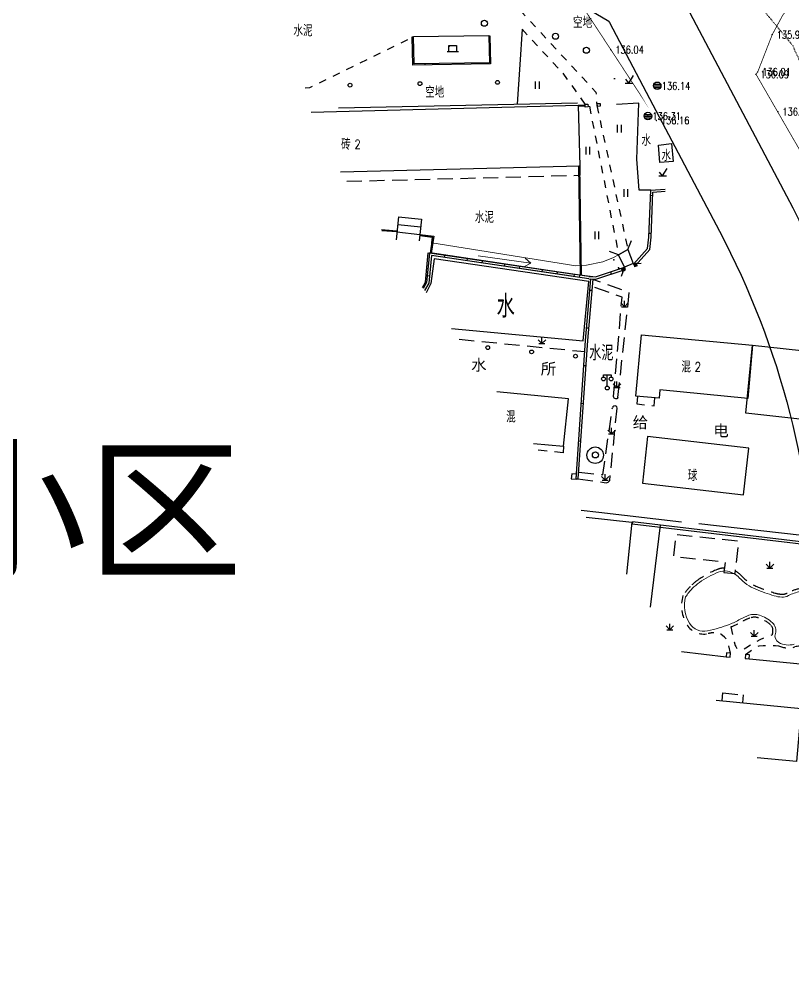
# Model space of a CAD drawing. Extents: x 529262 to 576451, y 2694391 to 2717535.
# Drawn here: x 564620.4 to 564722.4, y 2710079.5 to 2710207.3 of the extents above; entities that cross this region are included whole.
import ezdxf
from ezdxf.enums import TextEntityAlignment as Align
from ezdxf.xclip import XClip

# ---------------------------------------------------------------- set-up
doc = ezdxf.new("R2010")
doc.units = 0
doc.header["$XCLIPFRAME"] = 0
for name, pattern in [('DASH', [0.35, 0.25, -0.1]), ('X5', [3, 2, -1]), ('X6', [2, 1, -1])]:
    doc.linetypes.add(name, pattern=pattern)
for name, color, linetype in [('COMPONENT', 8, 'Continuous'), ('DLDW', 8, 'Continuous'), ('DLSS', 4, 'Continuous'), ('DMTZ', 8, 'Continuous'), ('GCD', 8, 'Continuous'), ('JMD', 8, 'Continuous'), ('PP-COM', 7, 'Continuous'), ('RD-中线', 40, 'Continuous'), ('RD-红线', 7, 'Continuous'), ('ZBTZ', 8, 'Continuous'), ('ZJ', 7, 'Continuous'), ('地块名称', 1, 'Continuous'), ('新建水沟', 7, 'Continuous')]:
    doc.layers.add(name, color=color, linetype=linetype)
doc.layers.add('SXSS', color=5, linetype='Continuous', lineweight=0)
doc.styles.add('HZ', font='rs.shx', dxfattribs={"width": 0.8, "bigfont": 'hztxt.shx'})
doc.styles.add('STYLE1', font='simhei.ttf')
doc.styles.add('等线体', font='simhei.ttf')
doc.linetypes.add('10422', pattern='A,0.75,[150,AAA.SHX,S=0.5,R=0,X=0,Y=0.5],1.5,[177,AAA.SHX,S=1,R=0,X=0,Y=0.4],0.75', length=3)
doc.linetypes.add('1161', pattern='A,0,[149,AAA.SHX,S=0.15,R=0,X=0,Y=0],-1.6', length=1.6)
doc.linetypes.add('444', pattern='A,4.5,[145,AAA.SHX,S=1,R=0,X=0,Y=1],4.5,-0.5,[146,AAA.SHX,S=1,R=0,X=0,Y=0],-0.5', length=10)
doc.linetypes.add('445', pattern='A,8,-0.5,[147,AAA.SHX,S=1,R=0,X=0,Y=0],-1.5', length=10)

# ---------------------------------------------------------------- blocks, each defined once
blk = doc.blocks.new('A$C19FD0107')
at = {"layer": 'RD-中线', "color": 8, "linetype": 'Continuous', "flags": 128}
blk.add_lwpolyline([(-6304.35, 15846.46), (-6276.37, 15793.41, -0.118286), (-6262.53, 15739.16), (-6247.44, 14688.77)], format="xyb", dxfattribs=at)
at = {"layer": 'RD-红线', "color": 8, "linetype": 'Continuous'}
blk.add_lwpolyline([(-6299.83, 15816.45), (-6322.37, 15829.78, 0.282906)], format="xyb", dxfattribs=at)
at = {"layer": 'RD-红线', "color": 8, "linetype": 'Continuous', "flags": 128}
blk.add_lwpolyline([(-6299.83, 15816.45), (-6299.75, 15816.3), (-6294.46, 15806.27), (-6285.22, 15788.75, -0.118286), (-6272.53, 15739.01), (-6272.08, 15707.72)], format="xyb", dxfattribs=at)
blk = doc.blocks.new('GC200')
at = {"linetype": 'Continuous', "const_width": 0.2, "flags": 128}
blk.add_lwpolyline([(-0.1, 0, 1), (0.1, 0, 1)], format="xyb", close=True, dxfattribs=at)
blk = doc.blocks.new('gc097')
at = {"color": 8}
for p, q in [((-1, 2.9), (-1, 3.5)), ((-1, 3.5), (1, 3.5)), ((0, 0.5), (0, 3.5)), ((1, 3.5), (1, 2.9))]:
    blk.add_line(p, q, dxfattribs=at)
for centre in [(-1, 2.4), (1, 2.4), (0, 0)]:
    blk.add_circle(centre, 0.5, dxfattribs=at)
blk = doc.blocks.new('gc086')
at = {"color": 8}
for p, q in [((0, 0), (7, 0)), ((7, 0), (6.18, 0.57)), ((7, 0), (6.18, -0.57))]:
    blk.add_line(p, q, dxfattribs=at)
blk = doc.blocks.new('gc122')
at = {"color": 8}
blk.add_circle((0, 0), 0.8, dxfattribs=at)
blk = doc.blocks.new('gc002')
at = {"color": 8, "const_width": 1}
blk.add_lwpolyline([(-0.5, 0), (0.5, 0)], dxfattribs=at)
blk = doc.blocks.new('gc123')
at = {"color": 8}
for p, q in [((-1, 0), (1, 0)), ((0, 0), (-0.8, 1)), ((0, 0), (1.2, 2))]:
    blk.add_line(p, q, dxfattribs=at)
blk = doc.blocks.new('gc121')
at = {"color": 8}
for p, q in [((-0.5, -1), (-0.5, 1)), ((0.5, -1), (0.5, 1))]:
    blk.add_line(p, q, dxfattribs=at)
blk = doc.blocks.new('gc124')
at = {"color": 8}
for p, q in [((-1, 1), (0, 0)), ((-0.8, 0), (0.8, 0)), ((0, 0), (0, 1.6)), ((0, 0), (1, 1))]:
    blk.add_line(p, q, dxfattribs=at)
blk = doc.blocks.new('gc170')
at = {"color": 8, "linetype": 'Continuous'}
blk.add_circle((0, 0), 0.5, dxfattribs=at)
blk = doc.blocks.new('gc022')
for p, q in [((-1.5, 0), (1.5, 0)), ((-1, 0), (-1, 1.6)), ((-1, 1.6), (1, 1.6)), ((-1, 1.6), (-0.8, 1.4)), ((1, 1.6), (0.8, 1.4)), ((1, 1.6), (1, 0))]:
    blk.add_line(p, q)
blk = doc.blocks.new('gcbj0103')
for p, q in [((-1, 0), (1, 0)), ((-0.9, 0.43), (0.9, 0.43)), ((-0.88, -0.47), (0.88, -0.47))]:
    blk.add_line(p, q)
blk.add_circle((0, 0), 1)

msp = doc.modelspace()

# ---------------------------------------------------------------- linework, layer by layer
at = {"layer": 'DLDW', "color": 252, "linetype": 'Continuous', "elevation": 135.101, "flags": 128}
msp.add_lwpolyline([(564704.706, 2710190.721), (564706.458, 2710190.925), (564706.663, 2710188.561), (564704.889, 2710188.415)], close=True, dxfattribs=at)
at = {"layer": 'DLDW', "color": 252, "linetype": 'Continuous', "elevation": -0.055, "flags": 128}
for points in [[(564694.8, 2710164.866), (564695.527, 2710172.701), (564675.094, 2710175.687), (564674.694, 2710172.416), (564674.052, 2710171.206)], [(564677.409, 2710166.486), (564694.8, 2710164.863)]]:
    msp.add_lwpolyline(points, dxfattribs=at)
at = {"layer": 'DLDW', "color": 252, "linetype": '1161', "flags": 128}
msp.add_lwpolyline([(564715.963, 2710144.525), (564716.633, 2710150.666), (564703.266, 2710152.195), (564702.596, 2710146.054)], close=True, dxfattribs=at)
at = {"layer": 'DLSS', "linetype": 'Continuous'}
for p, q in [((564700.675, 2710176.924), (564701.155, 2710178.111)), ((564699.458, 2710176.232), (564698.257, 2710176.674)), ((564700.675, 2710176.924), (564699.458, 2710176.232)), ((564700.224, 2710174.573), (564699.781, 2710173.372)), ((564701.369, 2710175.05, 136.006), (564700.224, 2710174.573)), ((564701.369, 2710175.05, 136.006), (564702.418, 2710175.132))]:
    msp.add_line(p, q, dxfattribs=at)
at = {"layer": 'DLSS', "linetype": 'X5'}
for p, q in [((564700.224, 2710174.573), (564699.458, 2710176.232)), ((564700.675, 2710176.924), (564701.369, 2710175.05, 136.006))]:
    msp.add_line(p, q, dxfattribs=at)
at = {"layer": 'DLSS', "linetype": 'Continuous', "flags": 128}
msp.add_lwpolyline([(564652.043, 2710223.282, 0.1, 0.1, 0), (564659.065, 2710223.356, 0.1, 0.1, 0), (564672.21, 2710223.402, 0.1, 0.1, 0), (564676.116, 2710222.734, 0.1, 0.1, 0), (564679.866, 2710221.587, 0, 0, 0), (564683.648, 2710219.809, 0.1, 0.1, 0), (564688.182, 2710216.708, 0.1, 0.1, 0), (564691.246, 2710213.269, 0.1, 0.1, 0), (564693.535, 2710210.778, 0.1, 0.1, 0), (564698.427, 2710203.328, 0.1, 0.1, 0), (564702.932, 2710196.435, 0, 0, 0), (564704.394, 2710193.973, 0, 0, 0), (564705.604, 2710184.907, 0, 0, 0)], format="xyseb", dxfattribs=at)
at = {"layer": 'DLSS', "linetype": 'Continuous', "const_width": 0.1, "flags": 128}
msp.add_lwpolyline([(564725.526, 2710186.312), (564717.591, 2710200.069), (564717.824, 2710200.396), (564719.736, 2710205.31), (564721.173, 2710207.96), (564724.909, 2710212.258), (564728.993, 2710215.267), (564733.683, 2710217.009), (564738.251, 2710218.069), (564742.772, 2710218.282), (564748.855, 2710218.12), (564753.151, 2710217.781)], dxfattribs=at)
at = {"layer": 'DLSS', "linetype": 'X6', "flags": 128}
for points in [[(564686.458, 2710208.52), (564696.453, 2710197.722), (564696.587, 2710195.927)], [(564714.214, 2710123.579), (564713.9, 2710125.02), (564713.706, 2710125.398), (564713.44, 2710125.704), (564712.96, 2710126.103), (564712.633, 2710126.195), (564712.03, 2710126.276)]]:
    msp.add_lwpolyline(points, dxfattribs=at)
at = {"layer": 'DLSS', "linetype": 'X6'}
for points in [[(564686.712, 2710206.028), (564692.094, 2710200.197), (564695.04, 2710196.108)], [(564696.587, 2710195.927), (564700.675, 2710176.924)]]:
    msp.add_lwpolyline(points, dxfattribs=at)
at = {"layer": 'DLSS', "linetype": 'X6', "flags": 128}
for points, elevation in [([(564658.106, 2710198.291), (564658.707, 2710198.325), (564672.371, 2710205.002)], 135.381), ([(564695.6, 2710195.841), (564699.458, 2710176.232)], -0.055), ([(564714.271, 2710127.059), (564714.614, 2710125.471), (564714.709, 2710125.107), (564714.844, 2710124.607), (564714.917, 2710124.456), (564715, 2710124.319), (564715.187, 2710124.132), (564715.384, 2710124.027), (564715.658, 2710124.021), (564715.816, 2710124.054), (564716.021, 2710124.179), (564716.252, 2710124.319), (564717.436, 2710125.039), (564718.151, 2710125.404), (564718.84, 2710125.7), (564719.38, 2710125.889), (564719.724, 2710126.024)], 136.018), ([(564716.219, 2710123.397), (564716.806, 2710123.845), (564717.119, 2710124.103), (564717.496, 2710124.342), (564718.012, 2710124.563), (564718.536, 2710124.627), (564719.006, 2710124.627), (564719.654, 2710124.624), (564720.16, 2710124.603), (564720.548, 2710124.548)], 135.724)]:
    msp.add_lwpolyline(points, dxfattribs=dict(at, elevation=elevation))
at = {"layer": 'DLSS', "linetype": 'Continuous'}
for points in [[(564707.768, 2710140.9), (564696.864, 2710142.16), (564694.517, 2710142.442)], [(564740.458, 2710137.228), (564710.057, 2710140.671)]]:
    msp.add_lwpolyline(points, dxfattribs=at)
at = {"layer": 'DLSS', "linetype": 'X6', "elevation": 136.018}
for points in [[(564707.955, 2710131.196, -0.0438547), (564708.911, 2710132.387, -0.0475863), (564709.907, 2710133.246, -0.0584766), (564712.47, 2710134.646, -0.0940909), (564713.417, 2710134.833, -0.0940909)], [(564714.881, 2710134.44, -0.0798919), (564715.667, 2710133.818, 0.1102183), (564717.713, 2710132.39, 0.0240793), (564720.109, 2710131.539, 0.0612763), (564721.019, 2710131.381, 0.1332237), (564721.693, 2710131.53, -0.0718315), (564723.333, 2710132.105, -0.1156013), (564726.95, 2710131.975, -0.1303829), (564729.771, 2710130.34, -0.3273054), (564730.5, 2710125.629, -0.3657873), (564726.388, 2710123.937, -0.0317661), (564725.737, 2710124.193, 0.0339264), (564725.217, 2710124.395, 0.1486453), (564722.719, 2710124.413, -0.1637103), (564720.548, 2710124.548)], [(564712.03, 2710126.276, 0.0789712), (564711.26, 2710126.171, -0.3110361), (564708.498, 2710127.331, -0.21881), (564707.955, 2710131.196, -0.0438547)], [(564719.724, 2710126.024, -0.0520602), (564719.782, 2710126.306, 0.2925846), (564719.506, 2710127.342, 0.109412), (564717.919, 2710128.256, 0.1620824), (564716.793, 2710128.238, 0.043597), (564715.703, 2710127.745, -0.032897), (564714.271, 2710127.059, -0.0225517)]]:
    msp.add_lwpolyline(points, format="xyb", dxfattribs=at)
at = {"layer": 'DLSS', "linetype": 'Continuous'}
for p in [(564698.815, 2710175.56, -0.055), (564699.46, 2710174.499, -0.055), (564699.563, 2710174.367)]:
    msp.add_point(p, dxfattribs=at)
at = {"layer": 'DMTZ', "linetype": '10422', "flags": 128}
for points, elevation in [([(564662.486, 2710195.645), (564694.034, 2710196.273)], 135.325), ([(564670.192, 2710179.247), (564668.219, 2710179.403)], 132.927), ([(564673.569, 2710171.884), (564673.979, 2710172.623), (564674.339, 2710176.477), (564674.507, 2710176.45)], -0.055)]:
    msp.add_lwpolyline(points, dxfattribs=dict(at, elevation=elevation))
msp.add_lwpolyline([(564674.794, 2710177.81), (564674.794, 2710177.81), (564674.904, 2710178.555), (564673.207, 2710178.771)], dxfattribs=at)
at = {"layer": 'JMD', "linetype": 'Continuous'}
for p, q in [((564682.33, 2710205.158), (564682.48, 2710205.161)), ((564682.377, 2710203.065), (564682.527, 2710203.068)), ((564673.885, 2710201.458), (564673.887, 2710201.309)), ((564678.884, 2710201.537), (564678.886, 2710201.387)), ((564698.989, 2710199.458), (564698.839, 2710199.449)), ((564694.674, 2710196.029), (564694.683, 2710195.879)), ((564694.357, 2710187.938), (564694.207, 2710187.936)), ((564694.426, 2710183.392), (564694.276, 2710183.39)), ((564703.965, 2710184.024, 136.006), (564703.665, 2710184.035, 136.006)), ((564670.407, 2710181.236, 135.354), (564670.08, 2710178.202, 132.927)), ((564670.407, 2710181.236, 135.354), (564673.44, 2710180.909, -0.055)), ((564673.44, 2710180.909, -0.055), (564673.134, 2710178.069, 133.863)), ((564670.3, 2710180.242, -0.055), (564673.333, 2710179.914, -0.055)), ((564670.192, 2710179.247, -0.055), (564673.226, 2710178.92, -0.055)), ((564674.876, 2710178.71), (564674.857, 2710178.562)), ((564694.501, 2710178.392), (564694.351, 2710178.39)), ((564703.776, 2710179.028, 136.006), (564703.477, 2710179.039, 136.006)), ((564676.486, 2710176.158, 135.87), (564676.443, 2710175.861, 135.87)), ((564679.453, 2710175.721, 135.87), (564679.409, 2710175.424, 135.87)), ((564681.433, 2710175.429, 135.87), (564681.389, 2710175.132, 135.87)), ((564684.4, 2710174.991, 135.87), (564684.356, 2710174.694, 135.87)), ((564686.379, 2710174.699, 135.87), (564686.336, 2710174.402, 135.87)), ((564700.224, 2710174.573), (564700.319, 2710174.289)), ((564701.658, 2710174.776), (564701.435, 2710174.977)), ((564674.192, 2710173.468, 135.87), (564674.49, 2710173.437, 135.87)), ((564689.346, 2710174.261, 135.87), (564689.302, 2710173.964, 135.87)), ((564691.326, 2710173.969, 135.87), (564691.282, 2710173.672, 135.87)), ((564693.6, 2710173.634), (564693.556, 2710173.337)), ((564694.292, 2710173.531, 135.87), (564694.249, 2710173.235, 135.87)), ((564698.366, 2710173.951), (564698.462, 2710173.666)), ((564695.757, 2710173.033), (564696.056, 2710173.007)), ((564695.631, 2710171.569, -0.055), (564695.93, 2710171.543, -0.055)), ((564695.202, 2710166.588, -0.055), (564695.5, 2710166.562, -0.055)), ((564694.828, 2710161.602, -0.055), (564695.127, 2710161.581, -0.055)), ((564694.482, 2710156.614, -0.055), (564694.781, 2710156.593, -0.055)), ((564694.136, 2710151.626, -0.055), (564694.435, 2710151.605, -0.055)), ((564693.79, 2710146.638), (564694.09, 2710146.617)), ((564701.27, 2710140.949), (564701.235, 2710140.651))]:
    msp.add_line(p, q, dxfattribs=at)
at = {"layer": 'JMD', "linetype": 'Continuous', "flags": 128}
for points in [[(564682.48, 2710205.161), (564682.564, 2710201.444), (564672.305, 2710201.284), (564672.221, 2710204.999)], [(564682.33, 2710205.158), (564682.411, 2710201.592), (564672.452, 2710201.436), (564672.371, 2710205.002)], [(564672.221, 2710204.999), (564672.371, 2710205.002)], [(564694.12, 2710195.994), (564695.043, 2710196.052)], [(564694.125, 2710195.844), (564695.053, 2710195.903)], [(564694.425, 2710173.512), (564694.207, 2710187.936)], [(564694.575, 2710173.49), (564694.357, 2710187.938)], [(564670.203, 2710179.347), (564668.144, 2710179.509)], [(564670.192, 2710179.247), (564668.219, 2710179.403)], [(564673.207, 2710178.771), (564674.904, 2710178.555), (564674.59, 2710176.438)], [(564673.226, 2710178.92), (564675.075, 2710178.685), (564674.738, 2710176.416)], [(564695.537, 2710173.348), (564696.403, 2710173.293), (564700.224, 2710174.573)], [(564695.506, 2710173.049), (564696.442, 2710172.99), (564700.319, 2710174.289)]]:
    msp.add_lwpolyline(points, dxfattribs=at)
for points, elevation in [([(564696.64, 2710196.2), (564697.013, 2710196.225), (564697.031, 2710195.853), (564696.664, 2710195.83)], 135.038), ([(564716.267, 2710155.278), (564717.137, 2710164.289), (564732.105, 2710162.641), (564731.235, 2710153.631)], 136.223), ([(564716.176, 2710122.871), (564716.69, 2710122.829), (564716.733, 2710123.355), (564716.219, 2710123.397)], 135.724)]:
    msp.add_lwpolyline(points, close=True, dxfattribs=dict(at, elevation=elevation))
at = {"layer": 'JMD', "linetype": '445', "flags": 128}
msp.add_lwpolyline([(564703.693, 2710184.777), (564702.169, 2710184.757), (564701.881, 2710188.873), (564702.112, 2710196.243), (564699.182, 2710196.061)], dxfattribs=at)
at = {"layer": 'JMD', "linetype": 'Continuous', "flags": 128}
for points, elevation in [([(564658.886, 2710195.076), (564694.12, 2710195.994), (564694.357, 2710187.938), (564662.733, 2710187.114)], 135.398), ([(564701.435, 2710174.977), (564703.291, 2710177.035), (564703.458, 2710178.55), (564703.693, 2710184.777), (564705.604, 2710184.907)], 136.006), ([(564701.658, 2710174.776), (564703.579, 2710176.906), (564703.758, 2710178.528), (564703.983, 2710184.496), (564705.622, 2710184.608)], 136.006), ([(564693.6, 2710173.634), (564674.507, 2710176.45), (564674.098, 2710172.581), (564673.651, 2710171.769)], 135.87), ([(564693.556, 2710173.337), (564674.772, 2710176.108), (564674.39, 2710172.49), (564673.844, 2710171.497)], 135.87), ([(564695.537, 2710173.348), (564674.507, 2710176.45)], 135.87), ([(564695.506, 2710173.049), (564674.772, 2710176.108)], 135.87), ([(564695.757, 2710173.033), (564695.057, 2710164.909), (564693.79, 2710146.638)], -0.055), ([(564696.056, 2710173.007), (564695.356, 2710164.886), (564694.09, 2710146.617)], -0.055), ([(564704.799, 2710157.272), (564701.75, 2710157.538), (564702.489, 2710165.627), (564717.137, 2710164.289), (564716.493, 2710157.239), (564704.9, 2710158.376), (564704.799, 2710157.272)], 136.223), ([(564688.207, 2710151.311), (564692.198, 2710150.923), (564692.845, 2710157.178), (564683.378, 2710158.098)], 135.627), ([(564695.159, 2710141.54), (564701.217, 2710140.879), (564700.504, 2710134.027)], 136.049), ([(564739.891, 2710094.788), (564741.205, 2710107.159), (564743.613, 2710135.632), (564701.235, 2710140.651)], 136.724), ([(564740.19, 2710094.756), (564741.504, 2710107.131), (564743.936, 2710135.895), (564701.27, 2710140.949)], 136.724), ([(564712.334, 2710117.401), (564723.537, 2710116.277), (564722.946, 2710109.262), (564717.76, 2710109.774)], 137.13)]:
    msp.add_lwpolyline(points, dxfattribs=dict(at, elevation=elevation))
for points in [[(564695.04, 2710196.108), (564695.412, 2710196.133), (564695.431, 2710195.761), (564695.063, 2710195.738)], [(564693.2, 2710146.622), (564693.844, 2710146.581), (564693.909, 2710147.23), (564693.265, 2710147.271)], [(564713.656, 2710123.095), (564714.171, 2710123.053), (564714.214, 2710123.579), (564713.699, 2710123.621)]]:
    msp.add_lwpolyline(points, close=True, dxfattribs=at)
at = {"layer": 'JMD', "linetype": 'X5', "flags": 128}
for points, elevation in [([(564694.357, 2710187.938), (564694.318, 2710186.728)], 137.939), ([(564663.578, 2710185.927), (564694.318, 2710186.728), (564694.318, 2710186.728)], 137.725), ([(564701.966, 2710157.519), (564701.879, 2710156.512), (564704.132, 2710156.269), (564704.223, 2710157.322)], -527.043), ([(564692.198, 2710150.923), (564692.145, 2710150.061), (564688.854, 2710150.402)], 135.627)]:
    msp.add_lwpolyline(points, dxfattribs=dict(at, elevation=elevation))
at = {"layer": 'JMD', "linetype": '444', "flags": 128}
for points, elevation in [([(564704.942, 2710140.514), (564703.606, 2710129.667)], 136.05), ([(564707.756, 2710123.836), (564713.656, 2710123.095)], 136.05), ([(564716.275, 2710122.911), (564731.431, 2710121.404), (564730.874, 2710114.87), (564730.751, 2710113.963)], 136.053)]:
    msp.add_lwpolyline(points, dxfattribs=dict(at, elevation=elevation))
at = {"layer": 'JMD', "linetype": 'X5', "elevation": -0.055, "flags": 128}
msp.add_lwpolyline([(564713.35, 2710134.261), (564714.841, 2710134.099), (564715.345, 2710138.355), (564707.015, 2710139.261), (564706.675, 2710136.395), (564713.514, 2710135.651), (564713.35, 2710134.261)], close=True, dxfattribs=at)
at = {"layer": 'JMD', "linetype": 'X5'}
msp.add_lwpolyline([(564713.122, 2710117.322), (564713.225, 2710118.346), (564715.901, 2710118.075), (564715.798, 2710117.053)], dxfattribs=at)
at = {"layer": 'SXSS', "color": 8, "linetype": 'Continuous', "elevation": -0.055, "flags": 128}
for points in [[(564674.794, 2710177.81), (564693.804, 2710174.778), (564695.24, 2710174.864), (564697.356, 2710175.28), (564698.787, 2710175.85), (564699.458, 2710176.232)], [(564674.597, 2710176.541), (564693.651, 2710173.672), (564696.403, 2710173.293), (564700.224, 2710174.573)]]:
    msp.add_lwpolyline(points, dxfattribs=at)
at = {"layer": 'SXSS', "color": 8, "linetype": 'Continuous', "flags": 128}
for points in [[(564708.304, 2710131.032, -0.0421272), (564709.186, 2710132.124, -0.0475863), (564710.127, 2710132.936, -0.0584766), (564712.612, 2710134.293, -0.139351), (564713.813, 2710134.421, -0.1660031), (564715.387, 2710133.561, 0.1102183), (564717.568, 2710132.039, 0.0240793), (564719.999, 2710131.175, 0.0612763), (564721.001, 2710131.002, 0.1332237), (564721.869, 2710131.192, -0.0718315), (564723.406, 2710131.732, -0.1156013)], [(564722.611, 2710124.777, -0.2040624), (564720.606, 2710125.009, -0.3543215), (564720.144, 2710126.19, 0.2925846), (564719.762, 2710127.622, 0.109412), (564718.033, 2710128.619, 0.1620824), (564716.667, 2710128.597, 0.043597), (564715.517, 2710128.076, -0.0342961), (564714.068, 2710127.388, -0.0225517), (564712.738, 2710126.932, -0.0197771), (564711.183, 2710126.543, -0.3110361), (564708.818, 2710127.536, -0.2153703), (564708.304, 2710131.032)]]:
    msp.add_lwpolyline(points, format="xyb", dxfattribs=at)
at = {"layer": 'ZBTZ', "linetype": '1161', "flags": 128}
msp.add_lwpolyline([(564682.33, 2710205.158), (564672.371, 2710205.002)], dxfattribs=at)
at = {"layer": 'ZBTZ', "linetype": '1161'}
for points in [[(564686.712, 2710206.028), (564686.712, 2710206.028), (564686.712, 2710206.028), (564686.419, 2710201.369), (564686.088, 2710196.115)], [(564699.458, 2710176.232), (564700.675, 2710176.924)]]:
    msp.add_lwpolyline(points, dxfattribs=at)
at = {"layer": 'ZBTZ', "linetype": 'X5', "flags": 128}
for points, elevation in [([(564698.796, 2710157.485), (564699.907, 2710170.624), (564695.973, 2710172.041)], 135.919), ([(564699.364, 2710157.351), (564700.872, 2710171.233), (564696.053, 2710172.968)], 135.919), ([(564694.09, 2710146.617), (564697.828, 2710146.102), (564698.068, 2710146.19), (564698.297, 2710146.417), (564699.264, 2710155.954)], 135.87), ([(564694.188, 2710147.511), (564697.372, 2710147.161), (564698.645, 2710156.005)], 135.87)]:
    msp.add_lwpolyline(points, dxfattribs=dict(at, elevation=elevation))
at = {"layer": 'ZBTZ', "linetype": 'X5'}
msp.add_lwpolyline([(564678.422, 2710165.063), (564695.064, 2710163.43)], dxfattribs=at)
at = {"layer": 'ZBTZ', "linetype": 'Continuous', "flags": 128}
for points, elevation in [([(564699.364, 2710157.351), (564699.302, 2710157.245), (564699.208, 2710157.203), (564699.078, 2710157.186), (564698.941, 2710157.223), (564698.879, 2710157.278), (564698.829, 2710157.356), (564698.796, 2710157.485)], 135.919), ([(564699.264, 2710155.954), (564699.234, 2710156.115), (564699.11, 2710156.236), (564698.997, 2710156.284), (564698.834, 2710156.243), (564698.692, 2710156.154), (564698.645, 2710156.005)], 135.879)]:
    msp.add_lwpolyline(points, dxfattribs=dict(at, elevation=elevation))
at = {"layer": 'ZBTZ', "linetype": '1161'}
msp.add_circle((564696.371, 2710149.746), 1.086, dxfattribs=at)
at = {"layer": '新建水沟', "color": 5, "linetype": 'DASH', "ltscale": 0.1, "elevation": 143.04}
msp.add_lwpolyline([(564692.655, 2710239.775), (564722.404, 2710203.912), (564749.087, 2710144.577), (564801.321, 2710058.696), (564858.94, 2709973.728), (564856.64, 2709887.325), (564736.482, 2709870.316), (564671.801, 2709755.331), (564665.716, 2709733.478), (564684.342, 2709714.784), (564705.355, 2709682.444), (564764.149, 2709670.422), (564829.539, 2709662.444), (564838.011, 2709659.606), (564818.767, 2709548.337)], dxfattribs=at)
msp.add_lwpolyline([(564692.655, 2710239.775), (564722.404, 2710203.912), (564749.087, 2710144.577), (564801.321, 2710058.696), (564858.94, 2709973.728), (564856.64, 2709887.325), (564736.482, 2709870.316), (564671.801, 2709755.331), (564665.716, 2709733.478), (564684.342, 2709714.784), (564705.355, 2709682.444), (564764.149, 2709670.422), (564829.539, 2709662.444), (564838.011, 2709659.606), (564818.767, 2709548.337)], dxfattribs=at)
msp.add_lwpolyline([(564692.655, 2710239.775), (564722.404, 2710203.912), (564749.087, 2710144.577), (564801.321, 2710058.696), (564858.94, 2709973.728), (564856.64, 2709887.325), (564736.482, 2709870.316), (564671.801, 2709755.331), (564665.716, 2709733.478), (564684.342, 2709714.784), (564705.355, 2709682.444), (564764.149, 2709670.422), (564829.539, 2709662.444), (564838.011, 2709659.606), (564818.767, 2709548.337)], dxfattribs=at)

# ---------------------------------------------------------------- block references
at = {"layer": 'COMPONENT', "color": 252, "linetype": 'Continuous', "xscale": 0.5, "yscale": 0.5}
for p in [(564704.551, 2710198.545), (564703.331, 2710194.548)]:
    msp.add_blockref('gcbj0103', p, dxfattribs=at)
at = {"layer": 'COMPONENT', "linetype": 'Continuous', "xscale": 0.5, "yscale": 0.5}
for p in [(564704.551, 2710198.545), (564703.331, 2710194.548)]:
    msp.add_blockref('gcbj0103', p, dxfattribs=at)
at = {"layer": 'DLDW', "color": 252, "linetype": 'Continuous', "xscale": 0.5, "yscale": 0.5, "zscale": 0.5}
for name, p in [('gc022', (564677.569, 2710203.059)), ('gc097', (564697.967, 2710158.615))]:
    msp.add_blockref(name, p, dxfattribs=at)
at = {"layer": 'GCD', "color": 3, "linetype": 'Continuous'}
ref = msp.add_blockref('GC200', (564719.724, 2710205.294, 135.926), dxfattribs=dict(at, xscale=0.5, yscale=0.5, zscale=0.5))
ref.add_attrib('height', '135.93', dxfattribs={"linetype": 'Continuous', "height": 1, "style": 'HZ', "width": 0.8}).set_placement((564720.324, 2710205.294, 135.926), align=Align.MIDDLE_LEFT)
ref = msp.add_blockref('GC200', (564698.415, 2710203.312, 136.035), dxfattribs=dict(at, xscale=0.5, yscale=0.5, zscale=0.5))
ref.add_attrib('height', '136.04', dxfattribs={"linetype": 'Continuous', "height": 1, "style": 'HZ', "width": 0.8}).set_placement((564699.015, 2710203.312, 136.035), align=Align.MIDDLE_LEFT)
ref = msp.add_blockref('GC200', (564717.579, 2710200.053, 136.088), dxfattribs=dict(at, xscale=0.5, yscale=0.5, zscale=0.5))
ref.add_attrib('height', '136.09', dxfattribs={"linetype": 'Continuous', "height": 1, "style": 'HZ', "width": 0.8}).set_placement((564718.179, 2710200.053, 136.088), align=Align.MIDDLE_LEFT)
ref = msp.add_blockref('GC200', (564717.812, 2710200.38, 136.014), dxfattribs=dict(at, xscale=0.5, yscale=0.5, zscale=0.5))
ref.add_attrib('height', '136.01', dxfattribs={"linetype": 'Continuous', "height": 1, "style": 'HZ', "width": 0.8}).set_placement((564718.412, 2710200.38, 136.014), align=Align.MIDDLE_LEFT)
ref = msp.add_blockref('GC200', (564704.556, 2710198.523, 136.14), dxfattribs=dict(at, xscale=0.5, yscale=0.5, zscale=0.5))
ref.add_attrib('height', '136.14', dxfattribs={"linetype": 'Continuous', "height": 1, "style": 'HZ', "width": 0.8}).set_placement((564705.156, 2710198.523, 136.14), align=Align.MIDDLE_LEFT)
ref = msp.add_blockref('GC200', (564703.319, 2710194.534, 136.313), dxfattribs=dict(at, xscale=0.5, yscale=0.5, zscale=0.5))
ref.add_attrib('height', '136.31', dxfattribs={"linetype": 'Continuous', "height": 1, "style": 'HZ', "width": 0.8}).set_placement((564703.919, 2710194.534, 136.313), align=Align.MIDDLE_LEFT)
ref = msp.add_blockref('GC200', (564720.47, 2710195.119, 136.111), dxfattribs=dict(at, xscale=0.5, yscale=0.5, zscale=0.5))
ref.add_attrib('height', '136.11', dxfattribs={"linetype": 'Continuous', "height": 1, "style": 'HZ', "width": 0.8}).set_placement((564721.07, 2710195.119, 136.111), align=Align.MIDDLE_LEFT)
ref = msp.add_blockref('GC200', (564704.432, 2710193.957, 136.158), dxfattribs=dict(at, xscale=0.5, yscale=0.5, zscale=0.5))
ref.add_attrib('height', '136.16', dxfattribs={"linetype": 'Continuous', "height": 1, "style": 'HZ', "width": 0.8}).set_placement((564705.032, 2710193.957, 136.158), align=Align.MIDDLE_LEFT)
at = {"layer": 'JMD', "linetype": 'Continuous', "xscale": 0.5000000001391298, "yscale": 0.5000000001391298, "zscale": 0.5000000001391298, "rotation": 288.5203775883032}
for p in [(564700.066, 2710174.256), (564701.685, 2710174.892)]:
    msp.add_blockref('gc002', p, dxfattribs=at)
at = {"layer": 'PP-COM'}
ref = msp.add_blockref('A$C19FD0107', (570997.993, 2694390.603), dxfattribs=at)
XClip(ref).set_block_clipping_path([(-9366.4383134884, 14428.6043910822), (-3328.4480743363, 17452.7484863754)])
at = {"layer": 'SXSS', "color": 8, "linetype": 'Continuous', "rotation": 351.832628056901}
msp.add_blockref('gc086', (564680.931, 2710176.09, -0.055), dxfattribs=at)
at = {"layer": 'ZBTZ', "linetype": 'Continuous', "xscale": 0.5, "yscale": 0.5, "zscale": 0.5}
for p in [(564681.749, 2710206.803), (564691.129, 2710205.095), (564695.213, 2710203.242), (564696.392, 2710149.784)]:
    msp.add_blockref('gc122', p, dxfattribs=at)
at = {"layer": 'ZBTZ', "linetype": 'Continuous'}
for p, xscale, yscale, zscale, rotation in [((564664.008, 2710198.634), 0.5000000000415104, 0.5000000000415104, 0.5000000000415104, 1.063384630490805), ((564664.008, 2710198.634), 0.5000000000415104, 0.5000000000415104, 0.5000000000415104, 1.063384630490805), ((564673.242, 2710198.831), 0.5000000000415104, 0.5000000000415104, 0.5000000000415104, 1.063384630490805), ((564683.466, 2710198.995), 0.5000000000415104, 0.5000000000415104, 0.5000000000415104, 1.063384630490805), ((564683.466, 2710198.995), 0.5000000000415104, 0.5000000000415104, 0.5000000000415104, 1.063384630490805), ((564682.186, 2710163.959), 0.4999999999915492, 0.4999999999915492, 0.4999999999915492, 354.4205753735123), ((564687.977, 2710163.393), 0.4999999999915492, 0.4999999999915492, 0.4999999999915492, 354.4205753735123), ((564693.768, 2710162.828), 0.4999999999915492, 0.4999999999915492, 0.4999999999915492, 354.4205753735123)]:
    msp.add_blockref('gc170', p, dxfattribs=dict(at, xscale=xscale, yscale=yscale, zscale=zscale, rotation=rotation))
at = {"layer": 'ZBTZ', "linetype": 'Continuous', "xscale": 0.5, "yscale": 0.5}
for name, p in [('gc121', (564688.748, 2710198.63)), ('gc123', (564700.814, 2710198.909)), ('gc121', (564699.575, 2710192.873)), ('gc121', (564695.429, 2710189.986)), ('gc123', (564705.266, 2710186.635)), ('gc121', (564700.433, 2710184.372)), ('gc121', (564696.616, 2710178.793)), ('gc124', (564700.24, 2710169.359)), ('gc124', (564689.338, 2710164.494)), ('gc124', (564699.243, 2710158.696)), ('gc124', (564698.538, 2710152.552)), ('gc124', (564697.688, 2710146.441)), ('gc124', (564719.432, 2710134.844)), ('gc124', (564706.213, 2710126.686)), ('gc124', (564717.363, 2710125.824))]:
    msp.add_blockref(name, p, dxfattribs=at)

# ---------------------------------------------------------------- texts
at = {"layer": 'DLDW', "color": 252, "linetype": 'Continuous', "style": 'HZ', "width": 0.8}
msp.add_text('水', height=1.5, dxfattribs=at).set_placement((564705.748, 2710189.435), align=Align.MIDDLE)
msp.add_text('水', height=3, rotation=0.01447, dxfattribs=at).set_placement((564684.552, 2710169.58, -0.055), align=Align.MIDDLE)
at = {"layer": 'DLDW', "color": 252, "linetype": '1161', "style": 'HZ', "width": 0.8}
msp.add_text('球', height=1.5, dxfattribs=at).set_placement((564709.211, 2710147.151), align=Align.MIDDLE)
at = {"layer": 'JMD', "linetype": 'Continuous', "style": 'HZ', "width": 0.8}
for s, p in [('砖', (564664.087, 2710190.808)), ('混', (564709.001, 2710161.421)), ('混', (564685.871, 2710154.822))]:
    msp.add_text(s, height=1.5, dxfattribs=at).set_placement(p, align=Align.MIDDLE_RIGHT)
for p in [(564664.587, 2710190.808), (564709.501, 2710161.421)]:
    msp.add_text('2', height=1.2, dxfattribs=at).set_placement(p, align=Align.MIDDLE_LEFT)
at = {"layer": 'ZJ', "color": 8, "linetype": 'Continuous', "style": 'HZ', "width": 0.8}
for s, height, p in [('空地', 1.5, (564694.708, 2710207.004)), ('水泥', 1.5, (564657.797, 2710205.908)), ('空地', 1.5, (564675.184, 2710197.796)), ('水', 1.5, (564703.099, 2710191.429)), ('水泥', 1.5, (564681.746, 2710181.267)), ('水泥', 2, (564697.174, 2710163.359))]:
    msp.add_text(s, height=height, dxfattribs=at).set_placement(p, align=Align.MIDDLE)
at = {"layer": 'ZJ', "color": 8, "linetype": 'Continuous', "style": '等线体'}
for s, p in [('水', (564681.008, 2710161.701, -0.055)), ('所', (564690.193, 2710161.174, -0.055)), ('给', (564702.341, 2710154.095)), ('电', (564712.968, 2710153.034))]:
    msp.add_text(s, height=1.5, dxfattribs=at).set_placement(p, align=Align.MIDDLE)
at = {"layer": '地块名称', "color": 1, "style": 'STYLE1'}
msp.add_text('车务小区', height=15, dxfattribs=at).set_placement((564567.965, 2710134.984))

doc.saveas('drawing.dxf')
